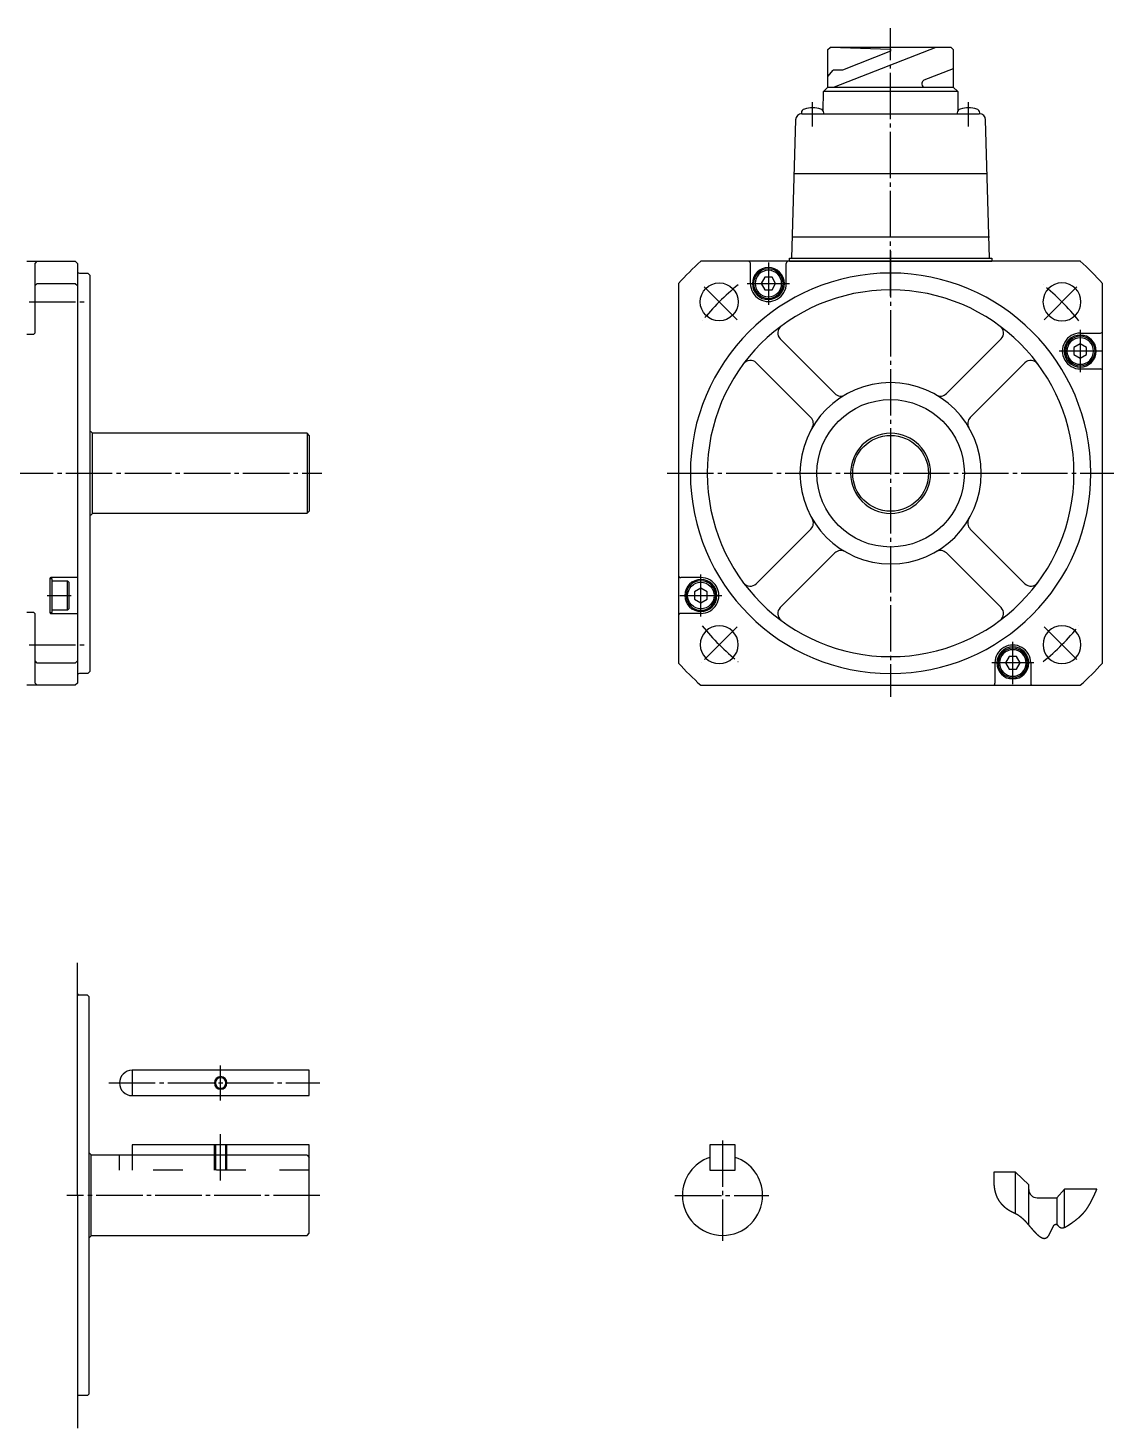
# Model space of a CAD drawing. Extents: x 0 to 632, y 0 to 332.
# Drawn here: x 374.7 to 632.3, y 0 to 332.1 of the extents above; entities that cross this region are included whole.
import ezdxf

# ---------------------------------------------------------------- set-up
doc = ezdxf.new("R2010")
doc.units = 0
doc.header["$MEASUREMENT"] = 0
doc.linetypes.add('DASH_CENTER', pattern=[14, 11, -1, 1, -1])
doc.linetypes.add('DASHED', pattern=[15, 7, -8])
doc.layers.get('0').update_dxf_attribs({"linetype": 'CONTINUOUS'})

msp = doc.modelspace()

# ---------------------------------------------------------------- linework, layer by layer
at = {"color": 1, "linetype": 'DASH_CENTER'}
for p, q in [((579.33, 268.47), (579.33, 332.11)), ((560.83, 308.78), (560.83, 314.53)), ((597.83, 308.78), (597.83, 314.53)), ((579.33, 279.18), (579.33, 173.48)), ((550.33, 276.48), (550.33, 266.48)), ((542.92, 262.9), (534.43, 271.38)), ((545.33, 271.48), (555.33, 271.48)), ((615.75, 262.9), (624.23, 271.38)), ((374.98, 267.14), (388.07, 267.14)), ((624.33, 260.48), (624.33, 250.48)), ((629.33, 255.48), (619.33, 255.48)), ((201.69, 226.48), (444.39, 226.48)), ((526.33, 226.48), (632.33, 226.48)), ((534.33, 192.48), (534.33, 202.48)), ((379.27, 197.48), (384.96, 197.48)), ((529.33, 197.48), (539.33, 197.48)), ((542.92, 190.07), (534.43, 181.58)), ((615.75, 190.07), (624.23, 181.58)), ((608.33, 176.48), (608.33, 186.48)), ((374.98, 185.82), (388.07, 185.82)), ((613.33, 181.48), (603.33, 181.48)), ((399.39, 84.85), (399.39, 78.85)), ((420.39, 77.7), (420.39, 86)), ((393.89, 81.85), (443.89, 81.85)), ((420.39, 58.69), (420.39, 69.69)), ((539.45, 68.24), (539.45, 44.37)), ((443.89, 55.19), (383.89, 55.19)), ((528.18, 55.19), (550.41, 55.19))]:
    msp.add_line(p, q, dxfattribs=at)
at = {"color": 7, "linetype": 'Continuous'}
for p, q in [((564.46, 326.98), (564.96, 327.48)), ((564.46, 318.04), (564.46, 326.98)), ((593.71, 327.48), (564.96, 327.48)), ((593.71, 327.48), (564.97, 327.48)), ((590.04, 327.48), (565.98, 318.04)), ((567.48, 327.48), (579.27, 327.1)), ((579.27, 326.62), (567.9, 322.14)), ((579.27, 327.1), (579.27, 326.62)), ((594.21, 326.98), (593.71, 327.48)), ((594.21, 326.98), (594.21, 318.04)), ((594.21, 322.46), (587.25, 319.73)), ((564.46, 320.64), (565.71, 322.14)), ((567.9, 322.14), (565.71, 322.14)), ((586.77, 319.03), (586.77, 318.79)), ((563.37, 312.44), (563.4, 317.04)), ((563.4, 317.04), (564.46, 318.04)), ((595.27, 317.04), (563.4, 317.04)), ((564.46, 318.04), (587.52, 318.04)), ((587.52, 318.04), (594.21, 318.04)), ((594.21, 318.04), (595.27, 317.04)), ((594.21, 318.04), (595.27, 317.04)), ((595.27, 317.04), (595.29, 312.44)), ((556.79, 310.3), (555.83, 277.48)), ((558.16, 312.01), (558.14, 311.77)), ((558.29, 311.78), (579.33, 311.78)), ((563.53, 311.78), (563.51, 312.01)), ((579.33, 311.78), (600.38, 311.78)), ((595.16, 312.01), (595.14, 311.78)), ((600.53, 311.77), (600.51, 312.01)), ((602.83, 277.48), (601.88, 310.3)), ((556.42, 297.58), (579.33, 297.58)), ((579.33, 297.58), (602.07, 297.58)), ((555.98, 282.58), (579.33, 282.58)), ((579.33, 282.58), (602.77, 282.58)), ((374.39, 276.78), (385.89, 276.78)), ((376.39, 276.28), (376.89, 276.78)), ((376.39, 259.98), (376.39, 276.28)), ((385.89, 276.78), (386.39, 276.28)), ((386.39, 276.28), (386.39, 176.68)), ((624.35, 276.78), (534.32, 276.78)), ((546.08, 271.48), (546.08, 276.28)), ((554.58, 271.48), (554.58, 276.28)), ((555.33, 276.78), (555.33, 277.48)), ((555.33, 277.48), (579.33, 277.48)), ((555.33, 276.78), (603.34, 276.78)), ((579.33, 277.48), (603.34, 277.48)), ((579.33, 276.78), (602.84, 276.78)), ((603.34, 277.48), (603.34, 276.78)), ((386.89, 273.98), (388.89, 273.98)), ((389.39, 273.48), (388.89, 273.98)), ((389.39, 273.48), (389.39, 179.48)), ((549.47, 272.98), (548.6, 271.48)), ((551.2, 272.98), (549.47, 272.98)), ((552.06, 271.48), (551.2, 272.98)), ((376.39, 270.99), (376.89, 271.49)), ((376.89, 271.49), (385.89, 271.49)), ((385.89, 271.49), (386.39, 270.99)), ((529.03, 271.49), (529.03, 181.47)), ((548.6, 271.48), (549.47, 269.98)), ((549.47, 269.98), (551.2, 269.98)), ((551.2, 269.98), (552.06, 271.48)), ((629.63, 181.47), (629.63, 271.49)), ((374.39, 259.48), (375.89, 259.48)), ((624.33, 259.73), (629.13, 259.73)), ((553.12, 258.35), (566.09, 245.38)), ((605.54, 258.35), (592.57, 245.38)), ((624.33, 257.21), (622.83, 256.35)), ((622.83, 256.35), (622.83, 254.62)), ((625.83, 256.35), (624.33, 257.21)), ((625.83, 254.62), (625.83, 256.35)), ((547.47, 252.69), (560.44, 239.72)), ((611.2, 252.69), (598.23, 239.72)), ((622.83, 254.62), (624.33, 253.75)), ((624.33, 253.75), (625.83, 254.62)), ((624.33, 251.23), (629.13, 251.23)), ((389.39, 236.38), (389.59, 236.38)), ((389.89, 236.08), (389.59, 236.38)), ((389.89, 236.08), (389.89, 216.88)), ((440.89, 235.98), (389.89, 235.98)), ((440.89, 235.98), (440.89, 216.98)), ((441.39, 235.48), (440.89, 235.98)), ((441.39, 235.48), (441.39, 217.48)), ((389.59, 216.58), (389.39, 216.58)), ((389.59, 216.58), (389.89, 216.88)), ((389.89, 216.98), (440.89, 216.98)), ((440.89, 216.98), (441.39, 217.48)), ((547.47, 200.27), (560.44, 213.24)), ((611.2, 200.27), (598.23, 213.24)), ((553.12, 194.62), (566.09, 207.59)), ((605.54, 194.62), (592.57, 207.59)), ((379.89, 201.53), (379.89, 193.43)), ((380.39, 201.48), (379.89, 201.48)), ((386.39, 201.73), (380.09, 201.73)), ((380.39, 193.48), (380.39, 201.48)), ((380.39, 200.98), (384.04, 200.98)), ((384.04, 193.98), (384.04, 200.98)), ((384.39, 200.63), (384.04, 200.98)), ((384.39, 200.63), (384.39, 194.33)), ((534.33, 201.73), (529.53, 201.73)), ((534.33, 199.21), (532.83, 198.35)), ((532.83, 198.35), (532.83, 196.62)), ((532.83, 196.62), (534.33, 195.75)), ((535.83, 198.35), (534.33, 199.21)), ((534.33, 195.75), (535.83, 196.62)), ((535.83, 196.62), (535.83, 198.35)), ((375.89, 193.48), (374.39, 193.48)), ((376.39, 176.68), (376.39, 192.98)), ((379.89, 193.48), (380.39, 193.48)), ((380.09, 193.23), (386.39, 193.23)), ((384.04, 193.98), (380.39, 193.98)), ((384.04, 193.98), (384.39, 194.33)), ((534.33, 193.23), (529.53, 193.23)), ((607.47, 182.98), (606.6, 181.48)), ((609.2, 182.98), (607.47, 182.98)), ((610.06, 181.48), (609.2, 182.98)), ((376.89, 181.47), (376.39, 181.97)), ((385.89, 181.47), (376.89, 181.47)), ((386.39, 181.97), (385.89, 181.47)), ((388.89, 178.98), (389.39, 179.48)), ((604.08, 181.48), (604.08, 176.68)), ((606.6, 181.48), (607.47, 179.98)), ((607.47, 179.98), (609.2, 179.98)), ((609.2, 179.98), (610.06, 181.48)), ((612.58, 181.48), (612.58, 176.68)), ((385.89, 176.18), (374.39, 176.18)), ((376.89, 176.18), (376.39, 176.68)), ((386.39, 176.68), (385.89, 176.18)), ((388.89, 178.98), (386.89, 178.98)), ((534.32, 176.18), (624.35, 176.18)), ((386.39, 79.3), (386.39, 110.38)), ((386.39, 55.19), (386.39, 102.54)), ((388.79, 102.69), (386.77, 102.69)), ((389.17, 102.31), (388.79, 102.69)), ((389.17, 64.69), (389.17, 102.31)), ((441.39, 84.85), (399.39, 84.85)), ((441.39, 78.85), (441.39, 84.85)), ((399.39, 78.85), (441.39, 78.85)), ((399.39, 67.19), (399.39, 64.69)), ((418.89, 67.19), (399.39, 67.19)), ((419.14, 67.19), (418.89, 67.19)), ((441.39, 67.19), (419.14, 67.19)), ((421.89, 67.19), (421.64, 67.19)), ((441.39, 64.19), (441.39, 67.19)), ((542.45, 67.19), (536.45, 67.19)), ((536.45, 67.19), (536.45, 64.21)), ((542.45, 64.21), (542.45, 67.19)), ((389.37, 65.09), (389.17, 65.09)), ((389.17, 55.19), (389.17, 64.69)), ((389.37, 65.09), (389.67, 64.79)), ((389.67, 45.59), (389.67, 64.79)), ((396.39, 64.69), (389.67, 64.69)), ((399.39, 64.69), (396.39, 64.69)), ((440.89, 64.69), (399.39, 64.69)), ((440.89, 64.69), (441.39, 64.19)), ((441.39, 46.19), (441.39, 64.19)), ((536.45, 64.21), (536.45, 61.19)), ((542.45, 61.19), (542.45, 64.21)), ((536.45, 61.19), (542.45, 61.19)), ((608.98, 60.68), (603.81, 60.68)), ((608.98, 50.88), (608.98, 60.68)), ((608.98, 60.68), (612.11, 57.68)), ((612.11, 48.14), (612.11, 57.68)), ((618.75, 54.61), (620.61, 56.65)), ((620.61, 47.6), (620.61, 56.65)), ((628.28, 56.65), (620.61, 56.65)), ((386.39, 55.19), (386.39, 0)), ((389.17, 45.69), (389.17, 55.19)), ((614.11, 54.61), (618.75, 54.61)), ((618.75, 54.61), (618.75, 48.29)), ((389.17, 8.08), (389.17, 45.69)), ((389.17, 45.29), (389.37, 45.29)), ((389.37, 45.29), (389.67, 45.59)), ((389.67, 45.69), (440.89, 45.69)), ((440.89, 45.69), (441.39, 46.19)), ((388.79, 7.69), (386.39, 7.69)), ((388.79, 7.69), (389.17, 8.08))]:
    msp.add_line(p, q, dxfattribs=at)
at = {"color": 2, "linetype": 'DASHED'}
for p, q in [((418.89, 67.19), (418.89, 61.19)), ((421.89, 61.19), (421.89, 67.19)), ((396.39, 61.19), (396.39, 64.69)), ((441.39, 61.19), (396.39, 61.19))]:
    msp.add_line(p, q, dxfattribs=at)
at = {"color": 7, "linetype": 'DASHED'}
for p, q in [((419.14, 67.19), (419.14, 61.19)), ((421.64, 61.19), (421.64, 67.19)), ((399.39, 64.69), (399.39, 61.19))]:
    msp.add_line(p, q, dxfattribs=at)
at = {"color": 2, "linetype": 'Continuous'}
for p, q in [((603.81, 60.36), (603.8, 60.32)), ((603.8, 60.32), (603.8, 60.28)), ((603.8, 60.28), (603.8, 60.24)), ((603.8, 60.24), (603.8, 60.2)), ((603.8, 60.2), (603.8, 60.16)), ((603.8, 60.16), (603.8, 60.12)), ((603.8, 60.12), (603.8, 60.07)), ((603.8, 60.07), (603.8, 60.03)), ((603.8, 60.03), (603.8, 59.99)), ((603.8, 59.99), (603.8, 59.95)), ((603.8, 59.95), (603.8, 59.91)), ((603.8, 59.91), (603.8, 59.87)), ((603.8, 59.87), (603.8, 59.83)), ((603.8, 59.83), (603.8, 59.79)), ((603.8, 59.79), (603.8, 59.75)), ((603.81, 60.68), (603.81, 60.64)), ((603.81, 60.64), (603.81, 60.6)), ((603.81, 60.6), (603.81, 60.56)), ((603.81, 60.56), (603.81, 60.52)), ((603.81, 60.52), (603.81, 60.48)), ((603.81, 60.48), (603.81, 60.44)), ((603.81, 60.44), (603.81, 60.4)), ((603.81, 60.4), (603.81, 60.36)), ((603.8, 59.75), (603.8, 59.71)), ((603.8, 59.71), (603.8, 59.67)), ((603.8, 59.67), (603.8, 59.63)), ((603.8, 59.63), (603.8, 59.59)), ((603.8, 59.59), (603.8, 59.55)), ((603.8, 59.55), (603.8, 59.51)), ((603.8, 59.51), (603.8, 59.47)), ((603.8, 59.47), (603.8, 59.43)), ((603.8, 59.43), (603.8, 59.39)), ((603.8, 59.39), (603.8, 59.35)), ((603.8, 59.35), (603.8, 59.31)), ((603.8, 59.31), (603.8, 59.26)), ((603.8, 59.26), (603.8, 59.22)), ((603.8, 59.22), (603.8, 59.18)), ((603.8, 59.18), (603.8, 59.14)), ((603.8, 59.14), (603.8, 59.1)), ((603.8, 59.1), (603.8, 59.06)), ((603.8, 59.06), (603.8, 59.02)), ((603.8, 59.02), (603.8, 58.98)), ((603.8, 58.98), (603.8, 58.94)), ((603.8, 58.94), (603.8, 58.9)), ((603.8, 58.9), (603.8, 58.86)), ((603.8, 58.86), (603.8, 58.82)), ((603.8, 58.82), (603.8, 58.78)), ((603.8, 58.78), (603.8, 58.74)), ((603.8, 58.74), (603.8, 58.7)), ((603.8, 58.7), (603.8, 58.66)), ((603.8, 58.66), (603.81, 58.62)), ((603.81, 58.62), (603.81, 58.58)), ((603.81, 58.58), (603.81, 58.54)), ((603.81, 58.54), (603.81, 58.5)), ((603.81, 58.5), (603.81, 58.45)), ((603.81, 58.45), (603.81, 58.41)), ((603.81, 58.41), (603.81, 58.37)), ((603.81, 58.37), (603.81, 58.33)), ((603.81, 58.33), (603.82, 58.29)), ((603.82, 58.29), (603.82, 58.25)), ((603.82, 58.25), (603.82, 58.21)), ((603.82, 58.21), (603.82, 58.17)), ((603.82, 58.17), (603.82, 58.13)), ((603.82, 58.13), (603.83, 58.09)), ((603.83, 58.09), (603.83, 58.05)), ((603.83, 58.05), (603.83, 58.01)), ((603.83, 58.01), (603.83, 57.97)), ((603.83, 57.97), (603.84, 57.93)), ((603.84, 57.93), (603.84, 57.89)), ((603.84, 57.89), (603.84, 57.85)), ((603.84, 57.85), (603.84, 57.81)), ((603.84, 57.81), (603.85, 57.77)), ((603.85, 57.77), (603.85, 57.73)), ((603.85, 57.73), (603.85, 57.69)), ((603.85, 57.69), (603.86, 57.65)), ((603.86, 57.65), (603.86, 57.6)), ((603.86, 57.6), (603.86, 57.56)), ((603.86, 57.56), (603.87, 57.52)), ((603.87, 57.52), (603.87, 57.48)), ((603.87, 57.48), (603.88, 57.44)), ((603.88, 57.44), (603.88, 57.4)), ((603.88, 57.4), (603.89, 57.36)), ((603.89, 57.36), (603.89, 57.32)), ((603.89, 57.32), (603.89, 57.28)), ((603.89, 57.28), (603.9, 57.24)), ((603.9, 57.24), (603.9, 57.2)), ((603.9, 57.2), (603.91, 57.16)), ((603.91, 57.16), (603.91, 57.12)), ((603.91, 57.12), (603.92, 57.08)), ((603.92, 57.08), (603.92, 57.04)), ((603.92, 57.04), (603.93, 57)), ((603.93, 57), (603.94, 56.96)), ((603.94, 56.96), (603.94, 56.92)), ((603.94, 56.92), (603.95, 56.88)), ((603.95, 56.88), (603.95, 56.84)), ((603.95, 56.84), (603.96, 56.8)), ((603.96, 56.8), (603.97, 56.76)), ((603.97, 56.76), (603.97, 56.72)), ((603.97, 56.72), (603.98, 56.68)), ((603.98, 56.68), (603.99, 56.64)), ((603.99, 56.64), (603.99, 56.6)), ((603.99, 56.6), (604, 56.56)), ((604, 56.56), (604.01, 56.52)), ((604.01, 56.52), (604.02, 56.48)), ((604.02, 56.48), (604.02, 56.44)), ((628.19, 56.42), (628.2, 56.46)), ((628.2, 56.46), (628.22, 56.5)), ((628.22, 56.5), (628.24, 56.53)), ((628.24, 56.53), (628.25, 56.57)), ((628.25, 56.57), (628.27, 56.61)), ((628.27, 56.61), (628.28, 56.65)), ((604.02, 56.44), (604.03, 56.4)), ((604.03, 56.4), (604.04, 56.36)), ((604.04, 56.36), (604.05, 56.32)), ((604.05, 56.32), (604.06, 56.28)), ((604.06, 56.28), (604.07, 56.24)), ((604.07, 56.24), (604.08, 56.2)), ((604.08, 56.2), (604.09, 56.16)), ((604.09, 56.16), (604.09, 56.12)), ((604.09, 56.12), (604.1, 56.08)), ((604.1, 56.08), (604.11, 56.04)), ((604.11, 56.04), (604.12, 56)), ((604.12, 56), (604.13, 55.96)), ((604.13, 55.96), (604.14, 55.93)), ((604.14, 55.93), (604.16, 55.89)), ((604.16, 55.89), (604.17, 55.85)), ((604.17, 55.85), (604.18, 55.81)), ((604.18, 55.81), (604.19, 55.77)), ((604.19, 55.77), (604.2, 55.73)), ((604.2, 55.73), (604.21, 55.69)), ((604.21, 55.69), (604.22, 55.65)), ((604.22, 55.65), (604.23, 55.61)), ((604.23, 55.61), (604.25, 55.57)), ((604.25, 55.57), (604.26, 55.54)), ((604.26, 55.54), (604.27, 55.5)), ((604.27, 55.5), (604.28, 55.46)), ((604.28, 55.46), (604.3, 55.42)), ((604.3, 55.42), (604.31, 55.38)), ((604.31, 55.38), (604.32, 55.34)), ((604.32, 55.34), (604.34, 55.3)), ((604.34, 55.3), (604.35, 55.27)), ((604.35, 55.27), (604.37, 55.23)), ((604.37, 55.23), (604.38, 55.19)), ((604.38, 55.19), (604.4, 55.15)), ((604.4, 55.15), (604.41, 55.11)), ((604.41, 55.11), (604.43, 55.08)), ((604.43, 55.08), (604.44, 55.04)), ((604.44, 55.04), (604.46, 55)), ((604.46, 55), (604.47, 54.96)), ((604.47, 54.96), (604.49, 54.93)), ((604.49, 54.93), (604.5, 54.89)), ((604.5, 54.89), (604.52, 54.85)), ((604.52, 54.85), (604.54, 54.82)), ((604.54, 54.82), (604.55, 54.78)), ((604.55, 54.78), (604.57, 54.74)), ((604.57, 54.74), (604.59, 54.71)), ((604.59, 54.71), (604.61, 54.67)), ((604.61, 54.67), (604.62, 54.63)), ((604.62, 54.63), (604.64, 54.6)), ((604.64, 54.6), (604.66, 54.56)), ((604.66, 54.56), (604.68, 54.52)), ((604.68, 54.52), (604.7, 54.49)), ((604.7, 54.49), (604.72, 54.45)), ((604.72, 54.45), (604.74, 54.42)), ((604.74, 54.42), (604.76, 54.38)), ((604.76, 54.38), (604.78, 54.35)), ((604.78, 54.35), (604.8, 54.31)), ((604.8, 54.31), (604.82, 54.27)), ((604.82, 54.27), (604.84, 54.24)), ((604.84, 54.24), (604.86, 54.2)), ((604.86, 54.2), (604.88, 54.17)), ((604.88, 54.17), (604.9, 54.14)), ((604.9, 54.14), (604.92, 54.1)), ((604.92, 54.1), (604.94, 54.07)), ((604.94, 54.07), (604.96, 54.03)), ((604.96, 54.03), (604.99, 54)), ((604.99, 54), (605.01, 53.96)), ((605.01, 53.96), (605.03, 53.93)), ((605.03, 53.93), (605.05, 53.9)), ((605.05, 53.9), (605.08, 53.86)), ((605.08, 53.86), (605.1, 53.83)), ((605.1, 53.83), (605.12, 53.8)), ((605.12, 53.8), (605.15, 53.76)), ((605.15, 53.76), (605.17, 53.73)), ((605.17, 53.73), (605.19, 53.7)), ((605.19, 53.7), (605.22, 53.66)), ((605.22, 53.66), (605.24, 53.63)), ((605.24, 53.63), (605.27, 53.6)), ((605.27, 53.6), (605.29, 53.57)), ((605.29, 53.57), (605.32, 53.53)), ((605.32, 53.53), (605.34, 53.5)), ((605.34, 53.5), (605.37, 53.47)), ((605.37, 53.47), (605.39, 53.44)), ((605.39, 53.44), (605.42, 53.41)), ((605.42, 53.41), (605.44, 53.38)), ((605.44, 53.38), (605.47, 53.34)), ((605.47, 53.34), (605.49, 53.31)), ((605.49, 53.31), (605.52, 53.28)), ((605.52, 53.28), (605.55, 53.25)), ((605.55, 53.25), (605.57, 53.22)), ((605.57, 53.22), (605.6, 53.19)), ((605.6, 53.19), (605.63, 53.16)), ((605.63, 53.16), (605.66, 53.13)), ((626.57, 53.11), (626.59, 53.14)), ((626.59, 53.14), (626.61, 53.18)), ((626.61, 53.18), (626.63, 53.21)), ((626.63, 53.21), (626.65, 53.25)), ((626.65, 53.25), (626.67, 53.28)), ((626.67, 53.28), (626.69, 53.32)), ((626.69, 53.32), (626.71, 53.36)), ((626.71, 53.36), (626.73, 53.39)), ((626.73, 53.39), (626.75, 53.43)), ((626.75, 53.43), (626.77, 53.46)), ((626.77, 53.46), (626.79, 53.5)), ((626.79, 53.5), (626.81, 53.53)), ((626.81, 53.53), (626.83, 53.57)), ((626.83, 53.57), (626.84, 53.61)), ((626.84, 53.61), (626.86, 53.64)), ((626.86, 53.64), (626.88, 53.68)), ((626.88, 53.68), (626.9, 53.71)), ((626.9, 53.71), (626.92, 53.75)), ((626.92, 53.75), (626.94, 53.79)), ((626.94, 53.79), (626.96, 53.82)), ((626.96, 53.82), (626.98, 53.86)), ((626.98, 53.86), (627, 53.89)), ((627, 53.89), (627.01, 53.93)), ((627.01, 53.93), (627.03, 53.97)), ((627.03, 53.97), (627.05, 54)), ((627.05, 54), (627.07, 54.04)), ((627.07, 54.04), (627.09, 54.08)), ((627.09, 54.08), (627.11, 54.11)), ((627.11, 54.11), (627.12, 54.15)), ((627.12, 54.15), (627.14, 54.18)), ((627.14, 54.18), (627.16, 54.22)), ((627.16, 54.22), (627.18, 54.26)), ((627.18, 54.26), (627.2, 54.29)), ((627.2, 54.29), (627.21, 54.33)), ((627.21, 54.33), (627.23, 54.37)), ((627.23, 54.37), (627.25, 54.4)), ((627.25, 54.4), (627.27, 54.44)), ((627.27, 54.44), (627.29, 54.47)), ((627.29, 54.47), (627.3, 54.51)), ((627.3, 54.51), (627.32, 54.55)), ((627.32, 54.55), (627.34, 54.58)), ((627.34, 54.58), (627.36, 54.62)), ((627.36, 54.62), (627.37, 54.66)), ((627.37, 54.66), (627.39, 54.69)), ((627.39, 54.69), (627.41, 54.73)), ((627.41, 54.73), (627.43, 54.77)), ((627.43, 54.77), (627.44, 54.8)), ((627.44, 54.8), (627.46, 54.84)), ((627.46, 54.84), (627.48, 54.88)), ((627.48, 54.88), (627.5, 54.91)), ((627.5, 54.91), (627.51, 54.95)), ((627.51, 54.95), (627.53, 54.99)), ((627.53, 54.99), (627.55, 55.02)), ((627.55, 55.02), (627.57, 55.06)), ((627.57, 55.06), (627.58, 55.1)), ((627.58, 55.1), (627.6, 55.13)), ((627.6, 55.13), (627.62, 55.17)), ((627.62, 55.17), (627.63, 55.21)), ((627.63, 55.21), (627.65, 55.24)), ((627.65, 55.24), (627.67, 55.28)), ((627.67, 55.28), (627.69, 55.32)), ((627.69, 55.32), (627.7, 55.35)), ((627.7, 55.35), (627.72, 55.39)), ((627.72, 55.39), (627.74, 55.43)), ((627.74, 55.43), (627.75, 55.46)), ((627.75, 55.46), (627.77, 55.5)), ((627.77, 55.5), (627.79, 55.54)), ((627.79, 55.54), (627.8, 55.57)), ((627.8, 55.57), (627.82, 55.61)), ((627.82, 55.61), (627.84, 55.65)), ((627.84, 55.65), (627.85, 55.68)), ((627.85, 55.68), (627.87, 55.72)), ((627.87, 55.72), (627.89, 55.76)), ((627.89, 55.76), (627.9, 55.8)), ((627.9, 55.8), (627.92, 55.83)), ((627.92, 55.83), (627.94, 55.87)), ((627.94, 55.87), (627.95, 55.91)), ((627.95, 55.91), (627.97, 55.94)), ((627.97, 55.94), (627.99, 55.98)), ((627.99, 55.98), (628, 56.02)), ((628, 56.02), (628.02, 56.05)), ((628.02, 56.05), (628.04, 56.09)), ((628.04, 56.09), (628.05, 56.13)), ((628.05, 56.13), (628.07, 56.16)), ((628.07, 56.16), (628.09, 56.2)), ((628.09, 56.2), (628.1, 56.24)), ((628.1, 56.24), (628.12, 56.28)), ((628.12, 56.28), (628.14, 56.31)), ((628.14, 56.31), (628.15, 56.35)), ((628.15, 56.35), (628.17, 56.39)), ((628.17, 56.39), (628.19, 56.42)), ((605.66, 53.13), (605.68, 53.1)), ((605.68, 53.1), (605.71, 53.07)), ((605.71, 53.07), (605.74, 53.04)), ((605.74, 53.04), (605.77, 53.01)), ((605.77, 53.01), (605.79, 52.98)), ((605.79, 52.98), (605.82, 52.95)), ((605.82, 52.95), (605.85, 52.92)), ((605.85, 52.92), (605.88, 52.89)), ((605.88, 52.89), (605.91, 52.86)), ((605.91, 52.86), (605.94, 52.83)), ((605.94, 52.83), (605.97, 52.8)), ((605.97, 52.8), (605.99, 52.78)), ((605.99, 52.78), (606.02, 52.75)), ((606.02, 52.75), (606.05, 52.72)), ((606.05, 52.72), (606.08, 52.69)), ((606.08, 52.69), (606.11, 52.66)), ((606.11, 52.66), (606.14, 52.64)), ((606.14, 52.64), (606.17, 52.61)), ((606.17, 52.61), (606.2, 52.58)), ((606.2, 52.58), (606.23, 52.55)), ((606.23, 52.55), (606.26, 52.53)), ((606.26, 52.53), (606.29, 52.5)), ((606.29, 52.5), (606.32, 52.47)), ((606.32, 52.47), (606.35, 52.45)), ((606.35, 52.45), (606.39, 52.42)), ((606.39, 52.42), (606.42, 52.39)), ((606.42, 52.39), (606.45, 52.37)), ((606.45, 52.37), (606.48, 52.34)), ((606.48, 52.34), (606.51, 52.31)), ((606.51, 52.31), (606.54, 52.29)), ((606.54, 52.29), (606.57, 52.26)), ((606.57, 52.26), (606.61, 52.24)), ((606.61, 52.24), (606.64, 52.21)), ((606.64, 52.21), (606.67, 52.19)), ((606.67, 52.19), (606.7, 52.16)), ((606.7, 52.16), (606.73, 52.14)), ((606.73, 52.14), (606.77, 52.11)), ((606.77, 52.11), (606.8, 52.09)), ((606.8, 52.09), (606.83, 52.07)), ((606.83, 52.07), (606.87, 52.04)), ((606.87, 52.04), (606.9, 52.02)), ((606.9, 52.02), (606.93, 51.99)), ((606.93, 51.99), (606.96, 51.97)), ((606.96, 51.97), (607, 51.95)), ((607, 51.95), (607.03, 51.93)), ((607.03, 51.93), (607.07, 51.9)), ((607.07, 51.9), (607.1, 51.88)), ((607.1, 51.88), (607.13, 51.86)), ((607.13, 51.86), (607.17, 51.83)), ((607.17, 51.83), (607.2, 51.81)), ((607.2, 51.81), (607.23, 51.79)), ((607.23, 51.79), (607.27, 51.77)), ((607.27, 51.77), (607.3, 51.75)), ((607.3, 51.75), (607.34, 51.73)), ((607.34, 51.73), (607.37, 51.7)), ((607.37, 51.7), (607.41, 51.68)), ((607.41, 51.68), (607.44, 51.66)), ((607.44, 51.66), (607.48, 51.64)), ((607.48, 51.64), (607.51, 51.62)), ((607.51, 51.62), (607.55, 51.6)), ((607.55, 51.6), (607.58, 51.58)), ((607.58, 51.58), (607.62, 51.56)), ((607.62, 51.56), (607.65, 51.54)), ((607.65, 51.54), (607.69, 51.52)), ((607.69, 51.52), (607.72, 51.5)), ((607.72, 51.5), (607.76, 51.48)), ((607.76, 51.48), (607.8, 51.46)), ((607.8, 51.46), (607.83, 51.45)), ((607.83, 51.45), (607.87, 51.43)), ((607.87, 51.43), (607.9, 51.41)), ((607.9, 51.41), (607.94, 51.39)), ((607.94, 51.39), (607.98, 51.37)), ((607.98, 51.37), (608.01, 51.35)), ((608.01, 51.35), (608.05, 51.34)), ((608.05, 51.34), (608.08, 51.32)), ((608.08, 51.32), (608.12, 51.3)), ((608.12, 51.3), (608.16, 51.28)), ((608.16, 51.28), (608.19, 51.26)), ((608.19, 51.26), (608.23, 51.25)), ((608.23, 51.25), (608.27, 51.23)), ((608.27, 51.23), (608.3, 51.21)), ((608.3, 51.21), (608.34, 51.19)), ((608.34, 51.19), (608.38, 51.18)), ((608.38, 51.18), (608.41, 51.16)), ((608.41, 51.16), (608.45, 51.14)), ((608.45, 51.14), (608.49, 51.12)), ((608.49, 51.12), (608.52, 51.11)), ((608.52, 51.11), (608.56, 51.09)), ((608.56, 51.09), (608.6, 51.07)), ((608.6, 51.07), (608.63, 51.05)), ((608.63, 51.05), (608.67, 51.04)), ((608.67, 51.04), (608.71, 51.02)), ((608.71, 51.02), (608.74, 51)), ((608.74, 51), (608.78, 50.98)), ((608.78, 50.98), (608.81, 50.97)), ((608.81, 50.97), (608.85, 50.95)), ((608.85, 50.95), (608.89, 50.93)), ((608.89, 50.93), (608.92, 50.91)), ((608.92, 50.91), (608.96, 50.89)), ((608.96, 50.89), (608.99, 50.87)), ((608.99, 50.87), (609.03, 50.85)), ((609.03, 50.85), (609.07, 50.83)), ((609.07, 50.83), (609.1, 50.82)), ((609.1, 50.82), (609.14, 50.8)), ((609.14, 50.8), (609.17, 50.78)), ((609.17, 50.78), (609.21, 50.76)), ((609.21, 50.76), (609.24, 50.73)), ((609.24, 50.73), (609.28, 50.71)), ((609.28, 50.71), (609.31, 50.69)), ((609.31, 50.69), (609.35, 50.67)), ((609.35, 50.67), (609.38, 50.65)), ((609.38, 50.65), (609.42, 50.63)), ((609.42, 50.63), (609.45, 50.61)), ((609.45, 50.61), (609.48, 50.59)), ((609.48, 50.59), (609.52, 50.57)), ((609.52, 50.57), (609.55, 50.54)), ((609.55, 50.54), (609.59, 50.52)), ((609.59, 50.52), (609.62, 50.5)), ((609.62, 50.5), (609.65, 50.48)), ((609.65, 50.48), (609.69, 50.45)), ((609.69, 50.45), (609.72, 50.43)), ((609.72, 50.43), (609.76, 50.41)), ((609.76, 50.41), (609.79, 50.38)), ((609.79, 50.38), (609.82, 50.36)), ((609.82, 50.36), (609.85, 50.34)), ((609.85, 50.34), (609.89, 50.31)), ((609.89, 50.31), (609.92, 50.29)), ((609.92, 50.29), (609.95, 50.27)), ((609.95, 50.27), (609.99, 50.24)), ((609.99, 50.24), (610.02, 50.22)), ((610.02, 50.22), (610.05, 50.19)), ((610.05, 50.19), (610.08, 50.17)), ((610.08, 50.17), (610.11, 50.14)), ((610.11, 50.14), (610.15, 50.12)), ((610.15, 50.12), (610.18, 50.09)), ((610.18, 50.09), (610.21, 50.07)), ((610.21, 50.07), (610.24, 50.04)), ((610.24, 50.04), (610.27, 50.02)), ((610.27, 50.02), (610.31, 49.99)), ((610.31, 49.99), (610.34, 49.96)), ((610.34, 49.96), (610.37, 49.94)), ((610.37, 49.94), (610.4, 49.91)), ((610.4, 49.91), (610.43, 49.89)), ((610.43, 49.89), (610.46, 49.86)), ((610.46, 49.86), (610.49, 49.83)), ((610.49, 49.83), (610.52, 49.81)), ((623.85, 49.81), (623.88, 49.84)), ((623.88, 49.84), (623.91, 49.86)), ((623.91, 49.86), (623.94, 49.89)), ((623.94, 49.89), (623.97, 49.92)), ((623.97, 49.92), (624, 49.94)), ((624, 49.94), (624.03, 49.97)), ((624.03, 49.97), (624.06, 50)), ((624.06, 50), (624.09, 50.02)), ((624.09, 50.02), (624.12, 50.05)), ((624.12, 50.05), (624.15, 50.08)), ((624.15, 50.08), (624.19, 50.11)), ((624.19, 50.11), (624.22, 50.13)), ((624.22, 50.13), (624.25, 50.16)), ((624.25, 50.16), (624.28, 50.19)), ((624.28, 50.19), (624.31, 50.21)), ((624.31, 50.21), (624.33, 50.24)), ((624.33, 50.24), (624.36, 50.27)), ((624.36, 50.27), (624.39, 50.3)), ((624.39, 50.3), (624.42, 50.33)), ((624.42, 50.33), (624.45, 50.35)), ((624.45, 50.35), (624.48, 50.38)), ((624.48, 50.38), (624.51, 50.41)), ((624.51, 50.41), (624.54, 50.44)), ((624.54, 50.44), (624.57, 50.47)), ((624.57, 50.47), (624.6, 50.5)), ((624.6, 50.5), (624.63, 50.52)), ((624.63, 50.52), (624.66, 50.55)), ((624.66, 50.55), (624.69, 50.58)), ((624.69, 50.58), (624.71, 50.61)), ((624.71, 50.61), (624.74, 50.64)), ((624.74, 50.64), (624.77, 50.67)), ((624.77, 50.67), (624.8, 50.7)), ((624.8, 50.7), (624.83, 50.73)), ((624.83, 50.73), (624.86, 50.76)), ((624.86, 50.76), (624.88, 50.78)), ((624.88, 50.78), (624.91, 50.81)), ((624.91, 50.81), (624.94, 50.84)), ((624.94, 50.84), (624.97, 50.87)), ((624.97, 50.87), (624.99, 50.9)), ((624.99, 50.9), (625.02, 50.93)), ((625.02, 50.93), (625.05, 50.96)), ((625.05, 50.96), (625.08, 50.99)), ((625.08, 50.99), (625.1, 51.02)), ((625.1, 51.02), (625.13, 51.05)), ((625.13, 51.05), (625.16, 51.08)), ((625.16, 51.08), (625.18, 51.11)), ((625.18, 51.11), (625.21, 51.14)), ((625.21, 51.14), (625.24, 51.18)), ((625.24, 51.18), (625.26, 51.21)), ((625.26, 51.21), (625.29, 51.24)), ((625.29, 51.24), (625.31, 51.27)), ((625.31, 51.27), (625.34, 51.3)), ((625.34, 51.3), (625.37, 51.33)), ((625.37, 51.33), (625.39, 51.36)), ((625.39, 51.36), (625.42, 51.39)), ((625.42, 51.39), (625.44, 51.42)), ((625.44, 51.42), (625.47, 51.46)), ((625.47, 51.46), (625.49, 51.49)), ((625.49, 51.49), (625.52, 51.52)), ((625.52, 51.52), (625.54, 51.55)), ((625.54, 51.55), (625.57, 51.58)), ((625.57, 51.58), (625.59, 51.62)), ((625.59, 51.62), (625.62, 51.65)), ((625.62, 51.65), (625.64, 51.68)), ((625.64, 51.68), (625.67, 51.71)), ((625.67, 51.71), (625.69, 51.74)), ((625.69, 51.74), (625.72, 51.78)), ((625.72, 51.78), (625.74, 51.81)), ((625.74, 51.81), (625.76, 51.84)), ((625.76, 51.84), (625.79, 51.88)), ((625.79, 51.88), (625.81, 51.91)), ((625.81, 51.91), (625.83, 51.94)), ((625.83, 51.94), (625.86, 51.97)), ((625.86, 51.97), (625.88, 52.01)), ((625.88, 52.01), (625.9, 52.04)), ((625.9, 52.04), (625.93, 52.07)), ((625.93, 52.07), (625.95, 52.11)), ((625.95, 52.11), (625.97, 52.14)), ((625.97, 52.14), (625.99, 52.18)), ((625.99, 52.18), (626.02, 52.21)), ((626.02, 52.21), (626.04, 52.24)), ((626.04, 52.24), (626.06, 52.28)), ((626.06, 52.28), (626.08, 52.31)), ((626.08, 52.31), (626.11, 52.34)), ((626.11, 52.34), (626.13, 52.38)), ((626.13, 52.38), (626.15, 52.41)), ((626.15, 52.41), (626.17, 52.45)), ((626.17, 52.45), (626.19, 52.48)), ((626.19, 52.48), (626.22, 52.52)), ((626.22, 52.52), (626.24, 52.55)), ((626.24, 52.55), (626.26, 52.58)), ((626.26, 52.58), (626.28, 52.62)), ((626.28, 52.62), (626.3, 52.65)), ((626.3, 52.65), (626.32, 52.69)), ((626.32, 52.69), (626.34, 52.72)), ((626.34, 52.72), (626.36, 52.76)), ((626.36, 52.76), (626.39, 52.79)), ((626.39, 52.79), (626.41, 52.83)), ((626.41, 52.83), (626.43, 52.86)), ((626.43, 52.86), (626.45, 52.9)), ((626.45, 52.9), (626.47, 52.93)), ((626.47, 52.93), (626.49, 52.97)), ((626.49, 52.97), (626.51, 53)), ((626.51, 53), (626.53, 53.04)), ((626.53, 53.04), (626.55, 53.07)), ((626.55, 53.07), (626.57, 53.11)), ((610.52, 49.81), (610.55, 49.78)), ((610.55, 49.78), (610.58, 49.75)), ((610.58, 49.75), (610.61, 49.72)), ((610.61, 49.72), (610.64, 49.7)), ((610.64, 49.7), (610.67, 49.67)), ((610.67, 49.67), (610.7, 49.64)), ((610.7, 49.64), (610.73, 49.61)), ((610.73, 49.61), (610.76, 49.59)), ((610.76, 49.59), (610.79, 49.56)), ((610.79, 49.56), (610.82, 49.53)), ((610.82, 49.53), (610.85, 49.5)), ((610.85, 49.5), (610.88, 49.47)), ((610.88, 49.47), (610.91, 49.45)), ((610.91, 49.45), (610.94, 49.42)), ((610.94, 49.42), (610.97, 49.39)), ((610.97, 49.39), (610.99, 49.36)), ((610.99, 49.36), (611.02, 49.33)), ((611.02, 49.33), (611.05, 49.3)), ((611.05, 49.3), (611.08, 49.27)), ((611.08, 49.27), (611.11, 49.25)), ((611.11, 49.25), (611.14, 49.22)), ((611.14, 49.22), (611.17, 49.19)), ((611.17, 49.19), (611.19, 49.16)), ((611.19, 49.16), (611.22, 49.13)), ((611.22, 49.13), (611.25, 49.1)), ((611.25, 49.1), (611.28, 49.07)), ((611.28, 49.07), (611.31, 49.04)), ((611.31, 49.04), (611.33, 49.01)), ((611.33, 49.01), (611.36, 48.98)), ((611.36, 48.98), (611.39, 48.95)), ((611.39, 48.95), (611.42, 48.92)), ((611.42, 48.92), (611.44, 48.89)), ((611.44, 48.89), (611.47, 48.86)), ((611.47, 48.86), (611.5, 48.83)), ((611.5, 48.83), (611.52, 48.8)), ((611.52, 48.8), (611.55, 48.77)), ((611.55, 48.77), (611.58, 48.74)), ((611.58, 48.74), (611.61, 48.71)), ((611.61, 48.71), (611.63, 48.68)), ((611.63, 48.68), (611.66, 48.65)), ((611.66, 48.65), (611.69, 48.62)), ((611.69, 48.62), (611.71, 48.59)), ((611.71, 48.59), (611.74, 48.56)), ((611.74, 48.56), (611.77, 48.53)), ((611.77, 48.53), (611.79, 48.5)), ((611.79, 48.5), (611.82, 48.47)), ((611.82, 48.47), (611.85, 48.44)), ((611.85, 48.44), (611.87, 48.41)), ((611.87, 48.41), (611.9, 48.38)), ((611.9, 48.38), (611.93, 48.35)), ((611.93, 48.35), (611.95, 48.32)), ((611.95, 48.32), (611.98, 48.28)), ((611.98, 48.28), (612.01, 48.25)), ((612.01, 48.25), (612.03, 48.22)), ((612.03, 48.22), (612.06, 48.19)), ((612.06, 48.19), (612.08, 48.16)), ((612.08, 48.16), (612.11, 48.13)), ((612.11, 48.13), (612.14, 48.1)), ((612.14, 48.1), (612.16, 48.07)), ((612.16, 48.07), (612.19, 48.04)), ((612.19, 48.04), (612.22, 48.01)), ((612.22, 48.01), (612.24, 47.98)), ((612.24, 47.98), (612.27, 47.95)), ((612.27, 47.95), (612.29, 47.91)), ((612.29, 47.91), (612.32, 47.88)), ((612.32, 47.88), (612.35, 47.85)), ((612.35, 47.85), (612.37, 47.82)), ((612.37, 47.82), (612.4, 47.79)), ((612.4, 47.79), (612.43, 47.76)), ((612.43, 47.76), (612.45, 47.73)), ((612.45, 47.73), (612.48, 47.7)), ((612.48, 47.7), (612.5, 47.67)), ((612.5, 47.67), (612.53, 47.64)), ((612.53, 47.64), (612.56, 47.61)), ((612.56, 47.61), (612.58, 47.57)), ((612.58, 47.57), (612.61, 47.54)), ((612.61, 47.54), (612.64, 47.51)), ((612.64, 47.51), (612.66, 47.48)), ((612.66, 47.48), (612.69, 47.45)), ((612.69, 47.45), (612.71, 47.42)), ((612.71, 47.42), (612.74, 47.39)), ((612.74, 47.39), (612.77, 47.36)), ((612.77, 47.36), (612.79, 47.33)), ((612.79, 47.33), (612.82, 47.3)), ((612.82, 47.3), (612.85, 47.27)), ((612.85, 47.27), (612.87, 47.24)), ((612.87, 47.24), (612.9, 47.21)), ((612.9, 47.21), (612.93, 47.17)), ((612.93, 47.17), (612.95, 47.14)), ((612.95, 47.14), (612.98, 47.11)), ((612.98, 47.11), (613.01, 47.08)), ((613.01, 47.08), (613.03, 47.05)), ((613.03, 47.05), (613.06, 47.02)), ((613.06, 47.02), (613.09, 46.99)), ((613.09, 46.99), (613.11, 46.96)), ((613.11, 46.96), (613.14, 46.93)), ((613.14, 46.93), (613.17, 46.9)), ((613.17, 46.9), (613.19, 46.87)), ((613.19, 46.87), (613.22, 46.84)), ((613.22, 46.84), (613.25, 46.81)), ((613.25, 46.81), (613.27, 46.78)), ((613.27, 46.78), (613.3, 46.75)), ((613.3, 46.75), (613.33, 46.72)), ((613.33, 46.72), (613.36, 46.69)), ((613.36, 46.69), (613.38, 46.66)), ((613.38, 46.66), (613.41, 46.63)), ((613.41, 46.63), (613.44, 46.6)), ((613.44, 46.6), (613.47, 46.57)), ((613.47, 46.57), (613.49, 46.54)), ((613.49, 46.54), (613.52, 46.51)), ((613.52, 46.51), (613.55, 46.48)), ((617.28, 46.48), (617.29, 46.51)), ((617.29, 46.51), (617.31, 46.55)), ((617.31, 46.55), (617.33, 46.59)), ((617.33, 46.59), (617.35, 46.62)), ((617.35, 46.62), (617.36, 46.66)), ((617.36, 46.66), (617.38, 46.7)), ((617.38, 46.7), (617.4, 46.73)), ((617.4, 46.73), (617.42, 46.77)), ((617.42, 46.77), (617.43, 46.8)), ((617.43, 46.8), (617.45, 46.84)), ((617.45, 46.84), (617.47, 46.88)), ((617.47, 46.88), (617.49, 46.91)), ((617.49, 46.91), (617.5, 46.95)), ((617.5, 46.95), (617.52, 46.98)), ((617.52, 46.98), (617.54, 47.02)), ((617.54, 47.02), (617.56, 47.06)), ((617.56, 47.06), (617.57, 47.09)), ((617.57, 47.09), (617.59, 47.13)), ((617.59, 47.13), (617.61, 47.16)), ((617.61, 47.16), (617.63, 47.2)), ((617.63, 47.2), (617.64, 47.23)), ((617.64, 47.23), (617.66, 47.27)), ((617.66, 47.27), (617.68, 47.31)), ((617.68, 47.31), (617.7, 47.34)), ((617.7, 47.34), (617.72, 47.38)), ((617.72, 47.38), (617.73, 47.42)), ((617.73, 47.42), (617.75, 47.45)), ((617.75, 47.45), (617.77, 47.49)), ((617.77, 47.49), (617.79, 47.53)), ((617.79, 47.53), (617.81, 47.56)), ((617.81, 47.56), (617.82, 47.6)), ((617.82, 47.6), (617.84, 47.64)), ((617.84, 47.64), (617.86, 47.67)), ((617.86, 47.67), (617.88, 47.71)), ((617.88, 47.71), (617.9, 47.75)), ((617.9, 47.75), (617.92, 47.79)), ((617.92, 47.79), (617.94, 47.83)), ((617.94, 47.83), (617.95, 47.86)), ((617.95, 47.86), (617.97, 47.9)), ((617.97, 47.9), (617.99, 47.94)), ((617.99, 47.94), (618.02, 47.97)), ((618.02, 47.97), (618.04, 48.01)), ((618.04, 48.01), (618.06, 48.04)), ((618.06, 48.04), (618.09, 48.08)), ((618.09, 48.08), (618.11, 48.11)), ((618.11, 48.11), (618.14, 48.14)), ((618.14, 48.14), (618.17, 48.17)), ((618.17, 48.17), (618.2, 48.19)), ((618.2, 48.19), (618.23, 48.22)), ((618.23, 48.22), (618.26, 48.24)), ((618.26, 48.24), (618.3, 48.26)), ((618.3, 48.26), (618.34, 48.28)), ((618.34, 48.28), (618.37, 48.29)), ((618.37, 48.29), (618.42, 48.3)), ((618.42, 48.3), (618.46, 48.31)), ((618.46, 48.31), (618.5, 48.32)), ((618.5, 48.32), (618.54, 48.32)), ((618.54, 48.32), (618.58, 48.32)), ((618.58, 48.32), (618.63, 48.32)), ((618.63, 48.32), (618.67, 48.31)), ((618.67, 48.31), (618.71, 48.3)), ((618.71, 48.3), (618.74, 48.29)), ((618.74, 48.29), (618.78, 48.27)), ((618.78, 48.27), (618.81, 48.25)), ((618.81, 48.25), (618.85, 48.23)), ((618.85, 48.23), (618.88, 48.2)), ((618.88, 48.2), (618.91, 48.18)), ((618.91, 48.18), (618.93, 48.15)), ((618.93, 48.15), (618.96, 48.12)), ((618.96, 48.12), (618.99, 48.08)), ((618.99, 48.08), (619.02, 48.05)), ((619.02, 48.05), (619.04, 48.02)), ((619.04, 48.02), (619.07, 47.99)), ((619.07, 47.99), (619.1, 47.95)), ((619.1, 47.95), (619.12, 47.92)), ((619.12, 47.92), (619.15, 47.89)), ((619.15, 47.89), (619.18, 47.86)), ((619.18, 47.86), (619.21, 47.83)), ((619.21, 47.83), (619.23, 47.8)), ((619.23, 47.8), (619.26, 47.77)), ((619.26, 47.77), (619.29, 47.75)), ((619.29, 47.75), (619.32, 47.72)), ((619.32, 47.72), (619.36, 47.7)), ((619.36, 47.7), (619.39, 47.67)), ((619.39, 47.67), (619.42, 47.65)), ((619.42, 47.65), (619.46, 47.63)), ((619.46, 47.63), (619.49, 47.61)), ((619.49, 47.61), (619.53, 47.59)), ((619.53, 47.59), (619.57, 47.58)), ((619.57, 47.58), (619.6, 47.56)), ((619.6, 47.56), (619.64, 47.55)), ((619.64, 47.55), (619.68, 47.54)), ((619.68, 47.54), (619.72, 47.52)), ((619.72, 47.52), (619.76, 47.51)), ((619.76, 47.51), (619.8, 47.51)), ((619.8, 47.51), (619.84, 47.5)), ((619.84, 47.5), (619.89, 47.49)), ((619.89, 47.49), (619.93, 47.49)), ((619.93, 47.49), (619.97, 47.48)), ((619.97, 47.48), (620.01, 47.48)), ((620.01, 47.48), (620.05, 47.48)), ((620.05, 47.48), (620.09, 47.48)), ((620.09, 47.48), (620.13, 47.48)), ((620.13, 47.48), (620.18, 47.49)), ((620.18, 47.49), (620.22, 47.49)), ((620.22, 47.49), (620.26, 47.5)), ((620.26, 47.5), (620.3, 47.5)), ((620.3, 47.5), (620.34, 47.51)), ((620.34, 47.51), (620.38, 47.52)), ((620.38, 47.52), (620.42, 47.53)), ((620.42, 47.53), (620.45, 47.54)), ((620.45, 47.54), (620.49, 47.55)), ((620.49, 47.55), (620.53, 47.57)), ((620.53, 47.57), (620.57, 47.58)), ((620.57, 47.58), (620.61, 47.59)), ((620.61, 47.59), (620.65, 47.61)), ((620.65, 47.61), (620.68, 47.63)), ((620.68, 47.63), (620.72, 47.64)), ((620.72, 47.64), (620.76, 47.66)), ((620.76, 47.66), (620.79, 47.68)), ((620.79, 47.68), (620.83, 47.7)), ((620.83, 47.7), (620.87, 47.71)), ((620.87, 47.71), (620.9, 47.73)), ((620.9, 47.73), (620.94, 47.75)), ((620.94, 47.75), (620.98, 47.77)), ((620.98, 47.77), (621.01, 47.79)), ((621.01, 47.79), (621.05, 47.81)), ((621.05, 47.81), (621.08, 47.83)), ((621.08, 47.83), (621.12, 47.85)), ((621.12, 47.85), (621.15, 47.87)), ((621.15, 47.87), (621.19, 47.89)), ((621.19, 47.89), (621.22, 47.92)), ((621.22, 47.92), (621.26, 47.94)), ((621.26, 47.94), (621.29, 47.96)), ((621.29, 47.96), (621.33, 47.98)), ((621.33, 47.98), (621.36, 48)), ((621.36, 48), (621.4, 48.02)), ((621.4, 48.02), (621.43, 48.04)), ((621.43, 48.04), (621.46, 48.07)), ((621.46, 48.07), (621.5, 48.09)), ((621.5, 48.09), (621.53, 48.11)), ((621.53, 48.11), (621.57, 48.13)), ((621.57, 48.13), (621.6, 48.15)), ((621.6, 48.15), (621.63, 48.18)), ((621.63, 48.18), (621.67, 48.2)), ((621.67, 48.2), (621.7, 48.22)), ((621.7, 48.22), (621.73, 48.24)), ((621.73, 48.24), (621.77, 48.27)), ((621.77, 48.27), (621.8, 48.29)), ((621.8, 48.29), (621.83, 48.31)), ((621.83, 48.31), (621.87, 48.33)), ((621.87, 48.33), (621.9, 48.36)), ((621.9, 48.36), (621.93, 48.38)), ((621.93, 48.38), (621.97, 48.4)), ((621.97, 48.4), (622, 48.43)), ((622, 48.43), (622.03, 48.45)), ((622.03, 48.45), (622.07, 48.47)), ((622.07, 48.47), (622.1, 48.49)), ((622.1, 48.49), (622.13, 48.52)), ((622.13, 48.52), (622.17, 48.54)), ((622.17, 48.54), (622.2, 48.56)), ((622.2, 48.56), (622.23, 48.59)), ((622.23, 48.59), (622.27, 48.61)), ((622.27, 48.61), (622.3, 48.63)), ((622.3, 48.63), (622.33, 48.66)), ((622.33, 48.66), (622.37, 48.68)), ((622.37, 48.68), (622.4, 48.7)), ((622.4, 48.7), (622.43, 48.73)), ((622.43, 48.73), (622.47, 48.75)), ((622.47, 48.75), (622.5, 48.77)), ((622.5, 48.77), (622.53, 48.8)), ((622.53, 48.8), (622.57, 48.82)), ((622.57, 48.82), (622.6, 48.84)), ((622.6, 48.84), (622.63, 48.87)), ((622.63, 48.87), (622.66, 48.89)), ((622.66, 48.89), (622.7, 48.91)), ((622.7, 48.91), (622.73, 48.94)), ((622.73, 48.94), (622.76, 48.96)), ((622.76, 48.96), (622.8, 48.99)), ((622.8, 48.99), (622.83, 49.01)), ((622.83, 49.01), (622.86, 49.03)), ((622.86, 49.03), (622.89, 49.06)), ((622.89, 49.06), (622.93, 49.08)), ((622.93, 49.08), (622.96, 49.11)), ((622.96, 49.11), (622.99, 49.13)), ((622.99, 49.13), (623.02, 49.15)), ((623.02, 49.15), (623.06, 49.18)), ((623.06, 49.18), (623.09, 49.2)), ((623.09, 49.2), (623.12, 49.23)), ((623.12, 49.23), (623.15, 49.25)), ((623.15, 49.25), (623.18, 49.28)), ((623.18, 49.28), (623.22, 49.3)), ((623.22, 49.3), (623.25, 49.33)), ((623.25, 49.33), (623.28, 49.35)), ((623.28, 49.35), (623.31, 49.38)), ((623.31, 49.38), (623.35, 49.4)), ((623.35, 49.4), (623.38, 49.43)), ((623.38, 49.43), (623.41, 49.45)), ((623.41, 49.45), (623.44, 49.48)), ((623.44, 49.48), (623.47, 49.5)), ((623.47, 49.5), (623.5, 49.53)), ((623.5, 49.53), (623.54, 49.55)), ((623.54, 49.55), (623.57, 49.58)), ((623.57, 49.58), (623.6, 49.6)), ((623.6, 49.6), (623.63, 49.63)), ((623.63, 49.63), (623.66, 49.66)), ((623.66, 49.66), (623.69, 49.68)), ((623.69, 49.68), (623.72, 49.71)), ((623.72, 49.71), (623.76, 49.73)), ((623.76, 49.73), (623.79, 49.76)), ((623.79, 49.76), (623.82, 49.78)), ((623.82, 49.78), (623.85, 49.81)), ((613.55, 46.48), (613.58, 46.45)), ((613.58, 46.45), (613.6, 46.42)), ((613.6, 46.42), (613.63, 46.39)), ((613.63, 46.39), (613.66, 46.36)), ((613.66, 46.36), (613.69, 46.33)), ((613.69, 46.33), (613.72, 46.3)), ((613.72, 46.3), (613.75, 46.28)), ((613.75, 46.28), (613.77, 46.25)), ((613.77, 46.25), (613.8, 46.22)), ((613.8, 46.22), (613.83, 46.19)), ((613.83, 46.19), (613.86, 46.16)), ((613.86, 46.16), (613.89, 46.13)), ((613.89, 46.13), (613.92, 46.1)), ((613.92, 46.1), (613.95, 46.08)), ((613.95, 46.08), (613.97, 46.05)), ((613.97, 46.05), (614, 46.02)), ((614, 46.02), (614.03, 45.99)), ((614.03, 45.99), (614.06, 45.97)), ((614.06, 45.97), (614.09, 45.94)), ((614.09, 45.94), (614.12, 45.91)), ((614.12, 45.91), (614.15, 45.88)), ((614.15, 45.88), (614.18, 45.86)), ((614.18, 45.86), (614.21, 45.83)), ((614.21, 45.83), (614.24, 45.8)), ((614.24, 45.8), (614.27, 45.78)), ((614.27, 45.78), (614.3, 45.75)), ((614.3, 45.75), (614.33, 45.72)), ((614.33, 45.72), (614.36, 45.7)), ((614.36, 45.7), (614.39, 45.67)), ((614.39, 45.67), (614.42, 45.65)), ((614.42, 45.65), (614.46, 45.62)), ((614.46, 45.62), (614.49, 45.59)), ((614.49, 45.59), (614.52, 45.57)), ((614.52, 45.57), (614.55, 45.54)), ((614.55, 45.54), (614.58, 45.52)), ((614.58, 45.52), (614.62, 45.5)), ((614.62, 45.5), (614.65, 45.47)), ((614.65, 45.47), (614.68, 45.45)), ((614.68, 45.45), (614.72, 45.42)), ((614.72, 45.42), (614.75, 45.4)), ((614.75, 45.4), (614.78, 45.38)), ((614.78, 45.38), (614.82, 45.35)), ((614.82, 45.35), (614.85, 45.33)), ((614.85, 45.33), (614.89, 45.31)), ((614.89, 45.31), (614.92, 45.29)), ((614.92, 45.29), (614.96, 45.26)), ((614.96, 45.26), (614.99, 45.24)), ((614.99, 45.24), (615.03, 45.22)), ((615.03, 45.22), (615.07, 45.2)), ((615.07, 45.2), (615.1, 45.18)), ((615.1, 45.18), (615.14, 45.16)), ((615.14, 45.16), (615.18, 45.14)), ((615.18, 45.14), (615.22, 45.12)), ((615.22, 45.12), (615.25, 45.11)), ((615.25, 45.11), (615.29, 45.09)), ((615.29, 45.09), (615.33, 45.08)), ((615.33, 45.08), (615.37, 45.06)), ((615.37, 45.06), (615.41, 45.05)), ((615.41, 45.05), (615.45, 45.04)), ((615.45, 45.04), (615.49, 45.03)), ((615.49, 45.03), (615.53, 45.02)), ((615.53, 45.02), (615.56, 45.01)), ((615.56, 45.01), (615.6, 45)), ((615.6, 45), (615.64, 45)), ((615.64, 45), (615.68, 44.99)), ((615.68, 44.99), (615.72, 44.99)), ((615.72, 44.99), (615.76, 44.99)), ((615.76, 44.99), (615.8, 44.99)), ((615.8, 44.99), (615.84, 44.99)), ((615.84, 44.99), (615.88, 45)), ((615.88, 45), (615.92, 45)), ((615.92, 45), (615.97, 45.01)), ((615.97, 45.01), (616.01, 45.02)), ((616.01, 45.02), (616.04, 45.03)), ((616.04, 45.03), (616.08, 45.04)), ((616.08, 45.04), (616.12, 45.05)), ((616.12, 45.05), (616.16, 45.07)), ((616.16, 45.07), (616.2, 45.08)), ((616.2, 45.08), (616.24, 45.1)), ((616.24, 45.1), (616.28, 45.12)), ((616.28, 45.12), (616.31, 45.14)), ((616.31, 45.14), (616.35, 45.16)), ((616.35, 45.16), (616.39, 45.18)), ((616.39, 45.18), (616.42, 45.21)), ((616.42, 45.21), (616.45, 45.23)), ((616.45, 45.23), (616.49, 45.25)), ((616.49, 45.25), (616.52, 45.28)), ((616.52, 45.28), (616.55, 45.31)), ((616.55, 45.31), (616.58, 45.33)), ((616.58, 45.33), (616.61, 45.36)), ((616.61, 45.36), (616.64, 45.39)), ((616.64, 45.39), (616.67, 45.42)), ((616.67, 45.42), (616.7, 45.45)), ((616.7, 45.45), (616.72, 45.48)), ((616.72, 45.48), (616.75, 45.51)), ((616.75, 45.51), (616.77, 45.55)), ((616.77, 45.55), (616.8, 45.58)), ((616.8, 45.58), (616.82, 45.61)), ((616.82, 45.61), (616.84, 45.65)), ((616.84, 45.65), (616.86, 45.68)), ((616.86, 45.68), (616.88, 45.72)), ((616.88, 45.72), (616.91, 45.75)), ((616.91, 45.75), (616.93, 45.79)), ((616.93, 45.79), (616.95, 45.82)), ((616.95, 45.82), (616.97, 45.86)), ((616.97, 45.86), (616.99, 45.89)), ((616.99, 45.89), (617, 45.93)), ((617, 45.93), (617.02, 45.97)), ((617.02, 45.97), (617.04, 46)), ((617.04, 46), (617.06, 46.04)), ((617.06, 46.04), (617.08, 46.08)), ((617.08, 46.08), (617.1, 46.11)), ((617.1, 46.11), (617.12, 46.15)), ((617.12, 46.15), (617.13, 46.18)), ((617.13, 46.18), (617.15, 46.22)), ((617.15, 46.22), (617.17, 46.26)), ((617.17, 46.26), (617.19, 46.29)), ((617.19, 46.29), (617.21, 46.33)), ((617.21, 46.33), (617.22, 46.37)), ((617.22, 46.37), (617.24, 46.4)), ((617.24, 46.4), (617.26, 46.44)), ((617.26, 46.44), (617.28, 46.48))]:
    msp.add_line(p, q, dxfattribs=at)
at = {"color": 7, "linetype": 'Continuous'}
for centre, major_axis, start_param, end_param in [((587.52, 319.03), (-0.53, 0.53), -0.411514, 0.785398), ((587.52, 318.79), (-0.53, 0.53), 0.785398, 2.356194), ((559.15, 311.92), (0.707, 0.707), 1.069137, 2.268928), ((560.83, 306.16), (4.95, 4.95), 0.785398, 1.069137), ((560.83, 306.16), (-4.95, 4.95), -1.069137, -0.785398), ((562.51, 311.92), (-0.707, 0.707), 4.014257, 5.214048), ((596.15, 311.92), (0.707, 0.707), 1.069137, 2.268928), ((597.83, 306.16), (4.95, 4.95), 0.785398, 1.069137), ((597.83, 306.16), (-4.95, 4.95), -1.069137, -0.785398), ((599.51, 311.92), (0.707, 0.707), 5.585054, 6.784845), ((558.29, 310.28), (-1.06, 1.06), -0.785398, 0.771031), ((600.38, 310.28), (1.06, 1.06), 5.512154, 7.068583), ((579.33, 226.48), (47.73, 47.73), 1.515382, 1.626211), ((545.58, 276.28), (-0.354, 0.354), 3.926991, 5.497787), ((555.08, 276.28), (0.354, 0.354), 0.785398, 2.356194), ((579.33, 226.48), (-47.73, 47.73), 4.656975, 4.767803), ((386.89, 274.48), (0.354, 0.354), 2.356194, 3.926991), ((579.33, 226.48), (-47.5, 0.57), 3.153698, 9.436883), ((550.33, 271.48), (3.74, 0.65), -0.17114, 6.112045), ((550.33, 271.48), (-3.44, 0.67), 3.33417, 9.617355), ((550.33, 271.48), (-2.23, 2.23), 3.926991, 10.210176), ((538.67, 267.14), (4.5, 0.13), -0.0284285516501117, 6.254756755529474), ((579.33, 226.48), (-43.47, 1.66), 3.179749, 9.462934), ((550.33, 271.48), (3.01, 3.01), 2.356194, 5.497787), ((619.99, 267.14), (4.49, 0.34), -0.075599, 6.207586), ((375.89, 259.98), (0.354, 0.354), 3.926991, 5.497787), ((554.54, 259.76), (1.41, 1.41), 1.42571, 3.141593), ((604.13, 259.76), (1.41, 1.41), 4.712389, 6.428272), ((624.33, 255.48), (3.01, 3.01), 0.785398, 3.926991), ((624.33, 255.48), (3.75, 0.62), -0.163237, 6.119948), ((629.13, 260.23), (-0.354, 0.354), 2.356194, 3.926991), ((624.33, 255.48), (-3.44, 0.67), 3.33417, 9.617355), ((624.33, 255.48), (-3.15, 0.03), 3.152437, 9.435622), ((546.05, 251.28), (-1.41, 1.41), -1.570796, 0.145087), ((612.61, 251.28), (-1.41, 1.41), 4.567302, 6.283185), ((629.13, 250.73), (-0.354, 0.354), 3.926991, 5.497787), ((579.33, 226.48), (-21.5, 0.43), 3.161691, 9.444876), ((579.33, 226.48), (17.42, 1.62), -0.0928985163284917, 6.190286790851094), ((567.51, 246.79), (1.41, 1.41), 3.141593, 4.454211), ((591.16, 246.79), (1.41, 1.41), 3.39977, 4.712389), ((559.02, 238.31), (1.41, 1.41), 4.970567, 6.283185), ((599.64, 238.31), (-1.41, 1.41), 0, 1.312619), ((579.33, 226.48), (-9.49, 0.49), 3.192712, 9.475897), ((579.33, 226.48), (-8.81, 1.83), 3.346359247068162, 9.629544554247747), ((559.02, 214.66), (1.41, 1.41), 4.712389, 6.025008), ((599.64, 214.66), (-1.41, 1.41), 0.258178, 1.570796), ((567.51, 206.17), (-1.41, 1.41), -1.312619, 0), ((591.16, 206.17), (-1.41, 1.41), 4.712389, 6.025008), ((380.09, 201.53), (-0.141, 0.141), -0.785398, 0.785398), ((529.53, 202.23), (0.354, 0.354), 2.356194, 3.926991), ((534.33, 197.48), (3.75, 0.62), -0.163237, 6.119948), ((534.33, 197.48), (-3.44, 0.67), 3.33417, 9.617355), ((534.33, 197.48), (2.98, 1.01), -0.3251597522338718, 5.958025554945714), ((534.33, 197.48), (-3.01, 3.01), 2.356194, 5.497787), ((546.05, 201.69), (1.41, 1.41), 2.996506, 4.712389), ((612.61, 201.69), (-1.41, 1.41), 1.570796, 3.286679), ((375.89, 192.98), (0.354, 0.354), 5.497787, 7.068583), ((380.09, 193.43), (0.141, 0.141), 2.356194, 3.926991), ((529.53, 192.73), (0.354, 0.354), 0.785398, 2.356194), ((554.54, 193.2), (-1.41, 1.41), 0, 1.715883), ((604.13, 193.2), (-1.41, 1.41), 2.996506, 4.712389), ((538.67, 185.82), (-4.06, 1.94), 3.587154, 9.870339), ((619.99, 185.82), (-3.98, 2.1), 3.627634, 9.910819), ((608.33, 181.48), (3.01, 3.01), 5.497787, 8.63938), ((608.33, 181.48), (3.74, 0.65), -0.17114, 6.112045), ((608.33, 181.48), (-3.44, 0.67), 3.33417, 9.617355), ((608.33, 181.48), (3.09, 0.63), -0.202724, 6.080461), ((579.33, 226.48), (47.73, 47.73), 3.086178, 3.197007), ((579.33, 226.48), (47.73, 47.73), 4.656975, 4.767803), ((386.89, 178.48), (0.354, 0.354), 0.785398, 2.356194), ((603.58, 176.68), (-0.354, 0.354), 2.356194, 3.926991), ((613.08, 176.68), (0.354, 0.354), 2.356194, 3.926991), ((386.77, 103.08), (-0.272, 0.272), 0.785398, 2.356194), ((399.39, 81.85), (-2.12, 2.12), -0.785398, 0.785398), ((420.39, 81.85), (-0.884, 0.884), 3.926991, 10.210176), ((399.39, 81.85), (-2.12, 2.12), 0.785398, 2.356194), ((539.45, 55.19), (-9.4, 1.35), -1.106931, 0.142576), ((539.45, 55.19), (-9.35, 1.7), 3.321039, 4.570547), ((614.11, 56.61), (-1.41, 1.41), 0.785398, 2.356194), ((539.45, 55.19), (9.49, 0.53), 3.085709, 4.656505), ((539.45, 55.19), (-9.44, 1.1), 1.686602, 3.257399)]:
    msp.add_ellipse(centre, major_axis=major_axis, ratio=1, start_param=start_param, end_param=end_param, dxfattribs=at)
at = {"color": 1, "linetype": 'DASH_CENTER'}
for major_axis, start_param, end_param in [((57.46, 2.27), 2.21225, 2.421041), ((-56.37, 11.34), 4.02104, 4.229831), ((-57.45, 2.3), 0.720939, 0.92973), ((-52.26, 23.97), 2.681868, 2.890659)]:
    msp.add_ellipse((579.33, 226.48), major_axis=major_axis, ratio=1, start_param=start_param, end_param=end_param, dxfattribs=at)
at = {"color": 2, "linetype": 'Continuous'}
msp.add_ellipse((420.39, 81.85), major_axis=(-1.06, 1.06), ratio=1, start_param=3.926991, end_param=10.210176, dxfattribs=at)

doc.saveas('drawing.dxf')
